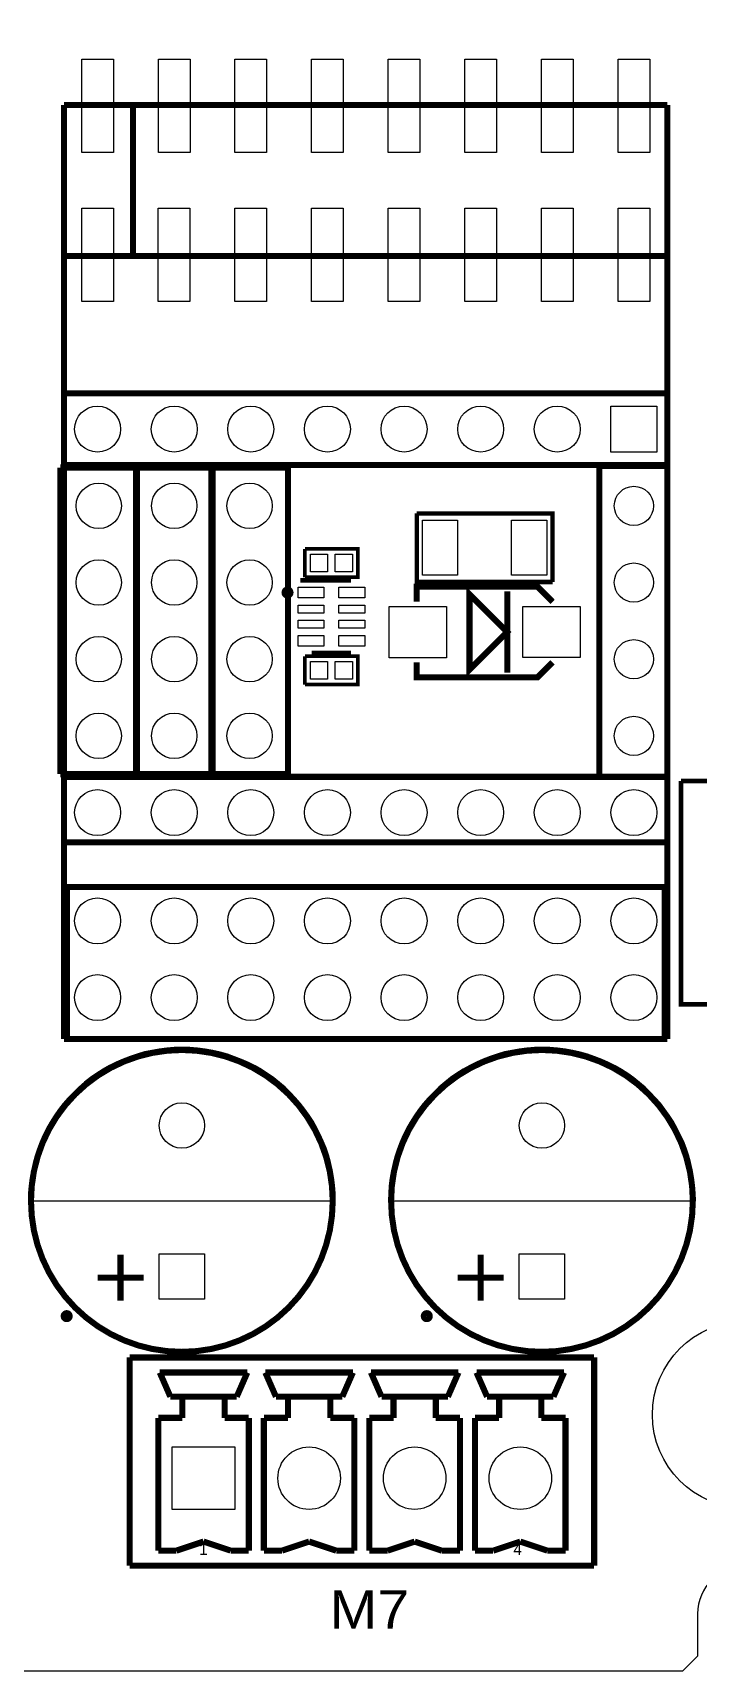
# Model space of a CAD drawing. Extents: x 27 to 210, y 6 to 115.
# Drawn here: x 102.1 to 124.2, y 5.7 to 60 of the extents above; entities that cross this region are included whole.
import ezdxf
from ezdxf.enums import TextEntityAlignment as Align

# ---------------------------------------------------------------- set-up
doc = ezdxf.new("R2010")
doc.units = 0
doc.header["$MEASUREMENT"] = 0
for name, color, linetype in [('BOTTOM', 132, 'CONTINUOUS'), ('OUTLINE', 7, 'CONTINUOUS'), ('SILKSCREEN_TOP', 7, 'CONTINUOUS'), ('TOP', 1, 'CONTINUOUS')]:
    doc.layers.add(name, color=color, linetype=linetype)

msp = doc.modelspace()

# ---------------------------------------------------------------- linework, layer by layer
at = {"layer": 'BOTTOM'}
for points in [[(121.27992, 47.61738), (122.80392, 47.61738), (122.80392, 46.09338), (121.27992, 46.09338)], [(107.80649, 18.03273), (106.30535, 18.03273), (106.30535, 19.53387), (107.80649, 19.53387)], [(119.74449, 18.03273), (118.24335, 18.03273), (118.24335, 19.53387), (119.74449, 19.53387)], [(108.80979, 11.06043), (106.73969, 11.06043), (106.73969, 13.13053), (108.80979, 13.13053)]]:
    msp.add_lwpolyline(points, close=True, dxfattribs=at)
for centre, radius in [((104.26192, 46.85538), 0.762), ((106.80192, 46.85538), 0.762), ((109.34192, 46.85538), 0.762), ((111.88192, 46.85538), 0.762), ((114.42192, 46.85538), 0.762), ((116.96192, 46.85538), 0.762), ((119.50192, 46.85538), 0.762), ((104.30256, 44.31284), 0.75057), ((106.80192, 44.31284), 0.75057), ((109.30128, 44.31284), 0.75057), ((122.04192, 44.3103), 0.65024), ((104.30256, 41.77284), 0.75057), ((106.80192, 41.77284), 0.75057), ((109.30128, 41.77284), 0.75057), ((122.04192, 41.7703), 0.65024), ((104.30256, 39.23284), 0.75057), ((106.80192, 39.23284), 0.75057), ((109.30128, 39.23284), 0.75057), ((122.04192, 39.2303), 0.65024), ((104.30256, 36.69284), 0.75057), ((106.80192, 36.69284), 0.75057), ((109.30128, 36.69284), 0.75057), ((122.04192, 36.6903), 0.65024), ((104.26192, 34.14776), 0.762), ((106.80192, 34.14776), 0.762), ((109.34192, 34.14776), 0.762), ((111.88192, 34.14776), 0.762), ((114.42192, 34.14776), 0.762), ((116.96192, 34.14776), 0.762), ((119.50192, 34.14776), 0.762), ((122.04192, 34.14776), 0.762), ((104.26192, 30.56128), 0.762), ((106.80192, 30.56128), 0.762), ((109.34192, 30.56128), 0.762), ((111.88192, 30.56128), 0.762), ((114.42192, 30.56128), 0.762), ((116.96192, 30.56128), 0.762), ((119.50192, 30.56128), 0.762), ((122.04192, 30.56128), 0.762), ((104.26192, 28.02128), 0.762), ((106.80192, 28.02128), 0.762), ((109.34192, 28.02128), 0.762), ((111.88192, 28.02128), 0.762), ((114.42192, 28.02128), 0.762), ((116.96192, 28.02128), 0.762), ((119.50192, 28.02128), 0.762), ((122.04192, 28.02128), 0.762), ((107.05592, 23.78202), 0.75057), ((118.99392, 23.78202), 0.75057), ((125.7554, 14.1986), 3.10007), ((111.27486, 12.09548), 1.03505), ((114.77498, 12.09548), 1.03505), ((118.2751, 12.09548), 1.03505)]:
    msp.add_circle(centre, radius, dxfattribs=at)
at = {"layer": 'OUTLINE'}
for points in [[(205.75778, 15.69974), (195.7578, 5.69976), (127.85598, 5.69976), (127.3556, 6.20014), (127.3556, 7.59968, 0.999282), (124.1552, 7.59968), (124.1552, 6.20014), (123.65482, 5.69976), (35.75558, 5.69976), (26.75636, 14.69898), (26.75636, 105.69702), (35.75558, 114.69624), (123.65482, 114.69624), (124.1552, 114.19586), (124.1552, 112.79632, 0.999282), (127.3556, 112.79632), (127.3556, 114.19586), (127.85598, 114.69624), (195.7578, 114.69624), (205.75778, 104.69626)], [(127.3556, 114.19586), (127.85598, 114.69624), (195.7578, 114.69624), (205.75778, 104.69626), (205.75778, 15.69974), (195.7578, 5.69976), (127.85598, 5.69976), (127.3556, 6.20014), (127.3556, 7.59968, 0.999282), (124.1552, 7.59968), (124.1552, 6.20014), (123.65482, 5.69976), (35.75558, 5.69976), (26.75636, 14.69898), (26.75636, 105.69702), (35.75558, 114.69624), (123.65482, 114.69624), (124.1552, 114.19586), (124.1552, 112.79632, 0.999282), (127.3556, 112.79632)], [(124.1552, 6.20014), (123.65482, 5.69976), (35.75558, 5.69976), (26.75636, 14.69898), (26.75636, 105.69702), (35.75558, 114.69624), (123.65482, 114.69624), (124.1552, 114.19586), (124.1552, 112.79632, 0.999282), (127.3556, 112.79632), (127.3556, 114.19586), (127.85598, 114.69624), (195.7578, 114.69624), (205.75778, 104.69626), (205.75778, 15.69974), (195.7578, 5.69976), (127.85598, 5.69976), (127.3556, 6.20014), (127.3556, 7.59968, 0.999282), (124.1552, 7.59968)]]:
    msp.add_lwpolyline(points, format="xyb", close=True, dxfattribs=at)
at = {"layer": 'SILKSCREEN_TOP'}
for points in [[(124.1552, 6.20014), (123.65482, 5.69976), (35.75558, 5.69976), (26.75636, 14.69898), (26.75636, 105.69702), (35.75558, 114.69624), (123.65482, 114.69624), (124.1552, 114.19586), (124.1552, 112.79632, 0.999282), (127.3556, 112.79632), (127.3556, 114.19586), (127.85598, 114.69624), (195.7578, 114.69624), (205.75778, 104.69626), (205.75778, 15.69974), (195.7578, 5.69976), (127.85598, 5.69976), (127.3556, 6.20014), (127.3556, 7.59968, 0.999282), (124.1552, 7.59968)], [(127.3556, 114.19586), (127.85598, 114.69624), (195.7578, 114.69624), (205.75778, 104.69626), (205.75778, 15.69974), (195.7578, 5.69976), (127.85598, 5.69976), (127.3556, 6.20014), (127.3556, 7.59968, 0.999282), (124.1552, 7.59968), (124.1552, 6.20014), (123.65482, 5.69976), (35.75558, 5.69976), (26.75636, 14.69898), (26.75636, 105.69702), (35.75558, 114.69624), (123.65482, 114.69624), (124.1552, 114.19586), (124.1552, 112.79632, 0.999282), (127.3556, 112.79632)], [(205.75778, 15.69974), (195.7578, 5.69976), (127.85598, 5.69976), (127.3556, 6.20014), (127.3556, 7.59968, 0.999282), (124.1552, 7.59968), (124.1552, 6.20014), (123.65482, 5.69976), (35.75558, 5.69976), (26.75636, 14.69898), (26.75636, 105.69702), (35.75558, 114.69624), (123.65482, 114.69624), (124.1552, 114.19586), (124.1552, 112.79632, 0.999282), (127.3556, 112.79632), (127.3556, 114.19586), (127.85598, 114.69624), (195.7578, 114.69624), (205.75778, 104.69626)], [(107.05592, 26.37028, 0.414214), (101.9683, 21.28266), (107.05592, 21.28266), (112.14354, 21.28266, 0.41421)], [(118.99392, 26.37028, 0.414214), (113.9063, 21.28266), (118.99392, 21.28266), (124.08154, 21.28266, 0.41421)]]:
    msp.add_lwpolyline(points, format="xyb", close=True, dxfattribs=at)
for points, const_width in [([(103.1494, 26.64968), (103.15194, 57.58942)], 0.20066), ([(103.15194, 57.58942), (123.1519, 57.58942)], 0.20066), ([(105.43286, 52.5907), (105.43286, 57.58942)], 0.20066), ([(123.1519, 26.64968), (123.1519, 57.58942)], 0.20066), ([(103.24592, 48.04156), (123.05792, 48.04156)], 0.20066), ([(103.03256, 45.58284), (105.57256, 45.58284)], 0.20066), ([(103.03256, 45.58284), (103.03256, 35.42284)], 0.20066), ([(103.24592, 45.6692), (123.05792, 45.6692)], 0.20066), ([(105.53192, 45.58284), (108.07192, 45.58284)], 0.20066), ([(105.53192, 45.58284), (105.53192, 35.42284)], 0.20066), ([(105.57256, 45.58284), (105.57256, 35.42284)], 0.20066), ([(108.03128, 45.58284), (110.57128, 45.58284)], 0.20066), ([(108.03128, 45.58284), (108.03128, 35.42284)], 0.20066), ([(108.07192, 45.58284), (108.07192, 35.42284)], 0.20066), ([(110.57128, 45.58284), (110.57128, 35.42284)], 0.20066), ([(119.34444, 41.79062), (114.84356, 41.79062), (114.84356, 44.06138)], 0.14986), ([(114.84356, 44.06138), (119.34444, 44.06138), (119.34444, 41.79062)], 0.14986), ([(111.13516, 42.8879), (111.13516, 41.9481)], 0.11938), ([(111.13516, 42.8879), (112.89284, 42.8879), (112.89284, 41.9481), (111.13516, 41.9481)], 0.11938), ([(110.98276, 41.84396), (112.66424, 41.84396)], 0.14986), ([(114.84356, 41.13276), (114.84356, 41.63314), (118.84406, 41.63314), (119.34444, 41.13276)], 0.20066), ([(117.8433, 40.132), (116.59362, 41.38168), (116.59362, 38.88232), (117.8433, 40.132)], 0.2032), ([(117.8433, 40.132), (116.59362, 41.38168), (116.59362, 38.88232), (117.8433, 40.132)], 0.20066), ([(117.8433, 38.78326), (117.8433, 41.48074)], 0.20066), ([(111.13516, 39.3319), (111.13516, 38.3921)], 0.11938), ([(111.13516, 39.3319), (112.89284, 39.3319), (112.89284, 38.3921), (111.13516, 38.3921)], 0.11938), ([(111.36376, 39.43604), (112.66424, 39.43604)], 0.14986), ([(119.34444, 39.13124), (118.84406, 38.63086), (114.84356, 38.63086), (114.84356, 39.13124)], 0.20066), ([(103.03256, 35.42284), (105.57256, 35.42284)], 0.20066), ([(103.24592, 35.33394), (123.05792, 35.33394)], 0.20066), ([(105.53192, 35.42284), (108.07192, 35.42284)], 0.20066), ([(108.03128, 35.42284), (110.57128, 35.42284)], 0.20066), ([(123.59894, 35.19678), (123.59894, 27.79522), (124.96292, 27.79522)], 0.1524), ([(124.98324, 35.19678), (123.59894, 35.19678)], 0.1524), ([(103.14432, 33.1597), (123.05792, 33.1597)], 0.20066), ([(103.24592, 26.6827), (103.24592, 31.68142)], 0.20066), ([(103.24592, 31.68142), (123.05792, 31.68142)], 0.20066), ([(123.05792, 26.6827), (123.05792, 31.68142)], 0.20066), ([(103.1494, 26.64968), (123.1519, 26.64968)], 0.20066), ([(105.02392, 19.50466), (105.02392, 17.98066)], 0.2032), ([(105.02392, 17.98066), (105.02392, 19.50466)], 0.20066), ([(116.96192, 19.50466), (116.96192, 17.98066)], 0.2032), ([(116.96192, 17.98066), (116.96192, 19.50466)], 0.20066), ([(105.78592, 18.74012), (104.26192, 18.74266)], 0.2032), ([(105.78592, 18.74012), (104.26192, 18.74266)], 0.20066), ([(117.72392, 18.74012), (116.19992, 18.74266)], 0.2032), ([(117.72392, 18.74012), (116.19992, 18.74266)], 0.20066), ([(120.72366, 16.09598), (105.32364, 16.09598)], 0.2032), ([(105.32364, 16.09598), (105.32364, 9.1948)], 0.2032), ([(105.32364, 16.09598), (105.32364, 9.1948)], 0.20066), ([(105.32364, 16.09598), (112.649, 16.09598)], 0.20066), ([(112.649, 16.09598), (120.72366, 16.09598)], 0.20066), ([(120.72366, 9.1948), (120.72366, 16.09598)], 0.2032), ([(120.72366, 16.09598), (120.72366, 9.1948)], 0.20066), ([(106.3244, 15.5956), (109.22508, 15.5956)], 0.2032), ([(106.67492, 14.7955), (106.3244, 15.5956)], 0.2032), ([(106.3244, 15.5956), (106.67492, 14.7955)], 0.20066), ([(106.3244, 15.5956), (109.22508, 15.5956)], 0.20066), ([(109.22508, 15.5956), (108.87456, 14.7955)], 0.2032), ([(109.22508, 15.5956), (108.87456, 14.7955)], 0.20066), ([(109.82452, 15.5956), (112.7252, 15.5956)], 0.2032), ([(110.17504, 14.7955), (109.82452, 15.5956)], 0.2032), ([(112.7252, 15.5956), (109.82452, 15.5956)], 0.20066), ([(109.82452, 15.5956), (110.17504, 14.7955)], 0.20066), ([(112.7252, 15.5956), (112.37468, 14.7955)], 0.2032), ([(112.7252, 15.5956), (112.37468, 14.7955)], 0.20066), ([(113.32464, 15.5956), (116.22532, 15.5956)], 0.2032), ([(113.67516, 14.7955), (113.32464, 15.5956)], 0.2032), ([(113.32464, 15.5956), (113.67516, 14.7955)], 0.20066), ([(113.32464, 15.5956), (116.22532, 15.5956)], 0.20066), ([(116.22532, 15.5956), (115.8748, 14.7955)], 0.2032), ([(116.22532, 15.5956), (115.8748, 14.7955)], 0.20066), ([(116.82476, 15.5956), (119.72544, 15.5956)], 0.2032), ([(117.17528, 14.7955), (116.82476, 15.5956)], 0.2032), ([(116.82476, 15.5956), (117.17528, 14.7955)], 0.20066), ([(116.82476, 15.5956), (119.72544, 15.5956)], 0.20066), ([(119.72544, 15.5956), (119.37492, 14.7955)], 0.2032), ([(119.72544, 15.5956), (119.37492, 14.7955)], 0.20066), ([(108.87456, 14.7955), (106.67492, 14.7955)], 0.2032), ([(106.67492, 14.7955), (108.7755, 14.7955)], 0.20066), ([(107.0737, 14.7955), (107.0737, 14.09446)], 0.2032), ([(107.0737, 14.7955), (107.0737, 14.09446)], 0.20066), ([(108.47578, 14.09446), (108.47578, 14.7955)], 0.2032), ([(108.47578, 14.7955), (108.47578, 14.09446)], 0.20066), ([(108.47578, 14.7955), (108.87456, 14.7955)], 0.20066), ([(112.37468, 14.7955), (110.17504, 14.7955)], 0.2032), ([(110.57382, 14.7955), (110.17504, 14.7955)], 0.20066), ([(112.37468, 14.7955), (110.2741, 14.7955)], 0.20066), ([(110.57382, 14.7955), (110.57382, 14.09446)], 0.2032), ([(110.57382, 14.7955), (110.57382, 14.09446)], 0.20066), ([(111.9759, 14.09446), (111.9759, 14.7955)], 0.2032), ([(111.9759, 14.7955), (111.9759, 14.09446)], 0.20066), ([(115.8748, 14.7955), (113.67516, 14.7955)], 0.2032), ([(113.67516, 14.7955), (115.77574, 14.7955)], 0.20066), ([(114.07394, 14.7955), (114.07394, 14.09446)], 0.2032), ([(114.07394, 14.7955), (114.07394, 14.09446)], 0.20066), ([(115.47348, 14.7955), (115.47348, 14.09446)], 0.20066), ([(115.47348, 14.7955), (115.8748, 14.7955)], 0.20066), ([(115.47602, 14.09446), (115.47602, 14.7955)], 0.2032), ([(119.37492, 14.7955), (117.17528, 14.7955)], 0.2032), ([(117.17528, 14.7955), (119.27586, 14.7955)], 0.20066), ([(117.57406, 14.7955), (117.57406, 14.09446)], 0.2032), ([(117.57406, 14.7955), (117.57406, 14.09446)], 0.20066), ([(118.9736, 14.7955), (118.9736, 14.09446)], 0.20066), ([(118.9736, 14.7955), (119.37492, 14.7955)], 0.20066), ([(118.97614, 14.09446), (118.97614, 14.7955)], 0.2032), ([(107.0737, 14.09446), (106.2736, 14.09446)], 0.2032), ([(106.2736, 14.09446), (106.2736, 9.69518)], 0.2032), ([(106.2736, 14.09446), (106.2736, 9.69518)], 0.20066), ([(106.2736, 14.09446), (107.0737, 14.09446)], 0.20066), ([(109.27588, 14.09446), (108.47578, 14.09446)], 0.2032), ([(108.47578, 14.09446), (109.27588, 14.09446)], 0.20066), ([(109.27588, 9.69518), (109.27588, 14.09446)], 0.2032), ([(109.27588, 14.09446), (109.27588, 9.69518)], 0.20066), ([(110.57382, 14.09446), (109.77372, 14.09446)], 0.2032), ([(109.77372, 14.09446), (109.77372, 9.69518)], 0.2032), ([(109.77372, 14.09446), (109.77372, 9.69518)], 0.20066), ([(110.57382, 14.09446), (109.77372, 14.09446)], 0.20066), ([(112.776, 14.09446), (111.9759, 14.09446)], 0.2032), ([(112.776, 14.09446), (111.9759, 14.09446)], 0.20066), ([(112.776, 9.69518), (112.776, 14.09446)], 0.2032), ([(112.776, 14.09446), (112.776, 9.69518)], 0.20066), ([(114.07394, 14.09446), (113.27384, 14.09446)], 0.2032), ([(113.27384, 14.09446), (113.27384, 9.69518)], 0.2032), ([(113.27384, 14.09446), (113.27384, 9.69518)], 0.20066), ([(113.27384, 14.09446), (114.07394, 14.09446)], 0.20066), ([(115.47348, 14.09446), (116.27358, 14.09446)], 0.20066), ([(116.27612, 14.09446), (115.47602, 14.09446)], 0.2032), ([(116.27358, 14.09446), (116.27358, 9.69518)], 0.20066), ([(116.27612, 9.69518), (116.27612, 14.09446)], 0.2032), ([(117.57406, 14.09446), (116.77396, 14.09446)], 0.2032), ([(116.77396, 14.09446), (116.77396, 9.69518)], 0.2032), ([(116.77396, 14.09446), (116.77396, 9.69518)], 0.20066), ([(116.77396, 14.09446), (117.57406, 14.09446)], 0.20066), ([(118.9736, 14.09446), (119.7737, 14.09446)], 0.20066), ([(119.77624, 14.09446), (118.97614, 14.09446)], 0.2032), ([(119.7737, 14.09446), (119.7737, 9.69518)], 0.20066), ([(119.77624, 9.69518), (119.77624, 14.09446)], 0.2032), ([(106.2736, 9.69518), (106.87558, 9.69518)], 0.2032), ([(106.2736, 9.69518), (106.87558, 9.69518)], 0.20066), ([(106.87558, 9.69518), (107.77474, 9.9949)], 0.2032), ([(106.87558, 9.69518), (107.77474, 9.9949)], 0.20066), ([(107.77474, 9.9949), (108.6739, 9.69518)], 0.2032), ([(107.77474, 9.9949), (108.6739, 9.69518)], 0.20066), ([(108.6739, 9.69518), (109.27588, 9.69518)], 0.2032), ([(108.6739, 9.69518), (109.27588, 9.69518)], 0.20066), ([(109.77372, 9.69518), (110.3757, 9.69518)], 0.2032), ([(109.77372, 9.69518), (110.3757, 9.69518)], 0.20066), ([(110.3757, 9.69518), (111.27486, 9.9949)], 0.2032), ([(110.3757, 9.69518), (111.27486, 9.9949)], 0.20066), ([(111.27486, 9.9949), (112.17402, 9.69518)], 0.2032), ([(111.27486, 9.9949), (112.17402, 9.69518)], 0.20066), ([(112.17402, 9.69518), (112.776, 9.69518)], 0.2032), ([(112.17402, 9.69518), (112.776, 9.69518)], 0.20066), ([(113.27384, 9.69518), (113.87582, 9.69518)], 0.2032), ([(113.27384, 9.69518), (113.87582, 9.69518)], 0.20066), ([(113.87582, 9.69518), (114.77498, 9.9949)], 0.2032), ([(113.87582, 9.69518), (114.77498, 9.9949)], 0.20066), ([(114.77498, 9.9949), (115.67414, 9.69518)], 0.2032), ([(114.77498, 9.9949), (115.67414, 9.69518)], 0.20066), ([(115.67414, 9.69518), (116.27612, 9.69518)], 0.2032), ([(115.67414, 9.69518), (116.27358, 9.69518)], 0.20066), ([(116.77396, 9.69518), (117.37594, 9.69518)], 0.2032), ([(116.77396, 9.69518), (117.37594, 9.69518)], 0.20066), ([(117.37594, 9.69518), (118.2751, 9.9949)], 0.2032), ([(117.37594, 9.69518), (118.2751, 9.9949)], 0.20066), ([(118.2751, 9.9949), (119.17426, 9.69518)], 0.2032), ([(118.2751, 9.9949), (119.17426, 9.69518)], 0.20066), ([(119.17426, 9.69518), (119.77624, 9.69518)], 0.2032), ([(119.17426, 9.69518), (119.7737, 9.69518)], 0.20066), ([(105.32364, 9.1948), (120.72366, 9.1948)], 0.2032), ([(105.32364, 9.1948), (112.88014, 9.1948)], 0.20066), ([(112.88014, 9.1948), (120.72366, 9.1948)], 0.20066)]:
    msp.add_lwpolyline(points, dxfattribs=dict(at, const_width=const_width))
for points in [[(123.1519, 52.5907, 0.20066, 0.20066, 0), (105.43286, 52.5907, 0.2032, 0.2032, 0), (103.15194, 52.5907, 0.2032, 0.2032, 0)], [(123.1519, 45.6311, 0.2032, 0.2032, 0), (120.89892, 45.6311, 0.20066, 0.20066, 0), (120.89892, 35.33902, 0.2032, 0.2032, 0), (123.1519, 35.33902, 0.2032, 0.2032, 0)]]:
    msp.add_lwpolyline(points, format="xyseb", dxfattribs=at)
at = {"layer": 'SILKSCREEN_TOP', "const_width": 0.20066}
for points in [[(110.65764, 41.4401, 0.998991), (110.45952, 41.4401, 1.00101), (110.65764, 41.4401)], [(112.05718, 21.28266, 1), (102.05466, 21.28266, 1), (112.05718, 21.28266)], [(123.99518, 21.28266, 1), (113.99266, 21.28266, 1), (123.99518, 21.28266)], [(103.33736, 17.46504, 0.996171), (103.13924, 17.46504, 1.003843), (103.33736, 17.46504)], [(115.27536, 17.46504, 0.996171), (115.07724, 17.46504, 1.003843), (115.27536, 17.46504)]]:
    msp.add_lwpolyline(points, format="xyb", dxfattribs=at)
at = {"layer": 'TOP'}
for points in [[(104.78643, 59.11596), (104.78643, 56.01716), (103.73741, 56.01716), (103.73741, 59.11596)], [(107.32643, 59.11596), (107.32643, 56.01716), (106.27741, 56.01716), (106.27741, 59.11596)], [(109.86643, 59.11596), (109.86643, 56.01716), (108.81741, 56.01716), (108.81741, 59.11596)], [(112.40643, 59.11596), (112.40643, 56.01716), (111.35741, 56.01716), (111.35741, 59.11596)], [(114.94643, 59.11596), (114.94643, 56.01716), (113.89741, 56.01716), (113.89741, 59.11596)], [(117.48643, 59.11596), (117.48643, 56.01716), (116.43741, 56.01716), (116.43741, 59.11596)], [(120.02643, 59.11596), (120.02643, 56.01716), (118.97741, 56.01716), (118.97741, 59.11596)], [(122.56643, 59.11596), (122.56643, 56.01716), (121.51741, 56.01716), (121.51741, 59.11596)], [(103.73614, 51.0794), (103.73614, 54.1782), (104.78516, 54.1782), (104.78516, 51.0794)], [(106.27614, 51.0794), (106.27614, 54.1782), (107.32516, 54.1782), (107.32516, 51.0794)], [(108.81614, 51.0794), (108.81614, 54.1782), (109.86516, 54.1782), (109.86516, 51.0794)], [(111.35614, 51.0794), (111.35614, 54.1782), (112.40516, 54.1782), (112.40516, 51.0794)], [(113.89614, 51.0794), (113.89614, 54.1782), (114.94516, 54.1782), (114.94516, 51.0794)], [(116.43614, 51.0794), (116.43614, 54.1782), (117.48516, 54.1782), (117.48516, 51.0794)], [(118.97614, 51.0794), (118.97614, 54.1782), (120.02516, 54.1782), (120.02516, 51.0794)], [(121.51614, 51.0794), (121.51614, 54.1782), (122.56516, 54.1782), (122.56516, 51.0794)], [(121.27992, 47.61738), (122.80392, 47.61738), (122.80392, 46.09338), (121.27992, 46.09338)], [(116.19865, 43.83659), (116.19865, 42.01541), (115.03787, 42.01541), (115.03787, 43.83659)], [(119.15013, 43.83659), (119.15013, 42.01541), (117.98935, 42.01541), (117.98935, 43.83659)], [(111.88954, 42.70756), (111.88954, 42.12844), (111.3155, 42.12844), (111.3155, 42.70756)], [(112.13846, 42.12844), (112.13846, 42.70756), (112.7125, 42.70756), (112.7125, 42.12844)], [(110.90656, 41.25976), (110.90656, 41.62044), (111.76762, 41.62044), (111.76762, 41.25976)], [(112.25784, 41.25976), (112.25784, 41.62044), (113.1189, 41.62044), (113.1189, 41.25976)], [(110.90656, 40.75938), (110.90656, 41.01846), (111.76762, 41.01846), (111.76762, 40.75938)], [(112.25784, 40.75938), (112.25784, 41.01846), (113.1189, 41.01846), (113.1189, 40.75938)], [(113.92408, 39.2811), (113.92408, 40.98036), (115.824, 40.98036), (115.824, 39.2811)], [(120.26392, 40.98163), (120.26392, 39.28237), (118.364, 39.28237), (118.364, 40.98163)], [(110.90656, 40.26154), (110.90656, 40.52062), (111.76762, 40.52062), (111.76762, 40.26154)], [(112.25784, 40.26154), (112.25784, 40.52062), (113.1189, 40.52062), (113.1189, 40.26154)], [(110.90656, 39.65956), (110.90656, 40.02024), (111.76762, 40.02024), (111.76762, 39.65956)], [(112.25784, 39.65956), (112.25784, 40.02024), (113.1189, 40.02024), (113.1189, 39.65956)], [(111.88954, 39.15156), (111.88954, 38.57244), (111.3155, 38.57244), (111.3155, 39.15156)], [(112.13846, 38.57244), (112.13846, 39.15156), (112.7125, 39.15156), (112.7125, 38.57244)], [(107.80649, 18.03273), (106.30535, 18.03273), (106.30535, 19.53387), (107.80649, 19.53387)], [(119.74449, 18.03273), (118.24335, 18.03273), (118.24335, 19.53387), (119.74449, 19.53387)], [(108.80979, 11.06043), (106.73969, 11.06043), (106.73969, 13.13053), (108.80979, 13.13053)]]:
    msp.add_lwpolyline(points, close=True, dxfattribs=at)
for centre, radius in [((104.26192, 46.85538), 0.762), ((106.80192, 46.85538), 0.762), ((109.34192, 46.85538), 0.762), ((111.88192, 46.85538), 0.762), ((114.42192, 46.85538), 0.762), ((116.96192, 46.85538), 0.762), ((119.50192, 46.85538), 0.762), ((104.30256, 44.31284), 0.75057), ((106.80192, 44.31284), 0.75057), ((109.30128, 44.31284), 0.75057), ((122.04192, 44.3103), 0.65024), ((104.30256, 41.77284), 0.75057), ((106.80192, 41.77284), 0.75057), ((109.30128, 41.77284), 0.75057), ((122.04192, 41.7703), 0.65024), ((104.30256, 39.23284), 0.75057), ((106.80192, 39.23284), 0.75057), ((109.30128, 39.23284), 0.75057), ((122.04192, 39.2303), 0.65024), ((104.30256, 36.69284), 0.75057), ((106.80192, 36.69284), 0.75057), ((109.30128, 36.69284), 0.75057), ((122.04192, 36.6903), 0.65024), ((104.26192, 34.14776), 0.762), ((106.80192, 34.14776), 0.762), ((109.34192, 34.14776), 0.762), ((111.88192, 34.14776), 0.762), ((114.42192, 34.14776), 0.762), ((116.96192, 34.14776), 0.762), ((119.50192, 34.14776), 0.762), ((122.04192, 34.14776), 0.762), ((104.26192, 30.56128), 0.762), ((106.80192, 30.56128), 0.762), ((109.34192, 30.56128), 0.762), ((111.88192, 30.56128), 0.762), ((114.42192, 30.56128), 0.762), ((116.96192, 30.56128), 0.762), ((119.50192, 30.56128), 0.762), ((122.04192, 30.56128), 0.762), ((104.26192, 28.02128), 0.762), ((106.80192, 28.02128), 0.762), ((109.34192, 28.02128), 0.762), ((111.88192, 28.02128), 0.762), ((114.42192, 28.02128), 0.762), ((116.96192, 28.02128), 0.762), ((119.50192, 28.02128), 0.762), ((122.04192, 28.02128), 0.762), ((107.05592, 23.78202), 0.75057), ((118.99392, 23.78202), 0.75057), ((125.7554, 14.1986), 3.10007), ((111.27486, 12.09548), 1.03505), ((114.77498, 12.09548), 1.03505), ((118.2751, 12.09548), 1.03505)]:
    msp.add_circle(centre, radius, dxfattribs=at)

# ---------------------------------------------------------------- texts
at = {"layer": 'SILKSCREEN_TOP'}
for s, p in [('1', (107.77474, 9.55548)), ('4', (118.18874, 9.55548))]:
    msp.add_text(s, height=0.381, dxfattribs=at).set_placement(p, align=Align.CENTER)
at = {"layer": 'SILKSCREEN_TOP', "width": 1.12}
msp.add_text('M7', height=1.27, dxfattribs=at).set_placement((111.9505, 7.112))

doc.saveas('drawing.dxf')
